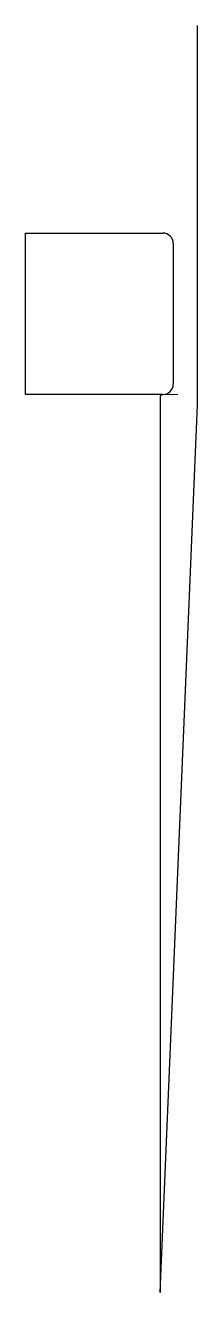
# Model space of a CAD drawing. Header units: metres. Extents: x 4313 to 4652, y 0 to 2500.
import ezdxf

# ---------------------------------------------------------------- set-up
doc = ezdxf.new("R2010")
doc.units = ezdxf.units.M

msp = doc.modelspace()

# ---------------------------------------------------------------- linework, layer by layer
at = {"layer": 'TOOL_0'}
for p, q in [((4652.484, 2499.001), (4652.484, 2500.001)), ((4652.484, 1750.593), (4652.484, 2499.001)), ((4312.72, 1771.748), (4312.72, 2090.348)), ((4312.72, 2090.348), (4583.52, 2090.348)), ((4604.32, 2069.548), (4604.32, 1792.548)), ((4583.52, 1771.748), (4312.72, 1771.748)), ((4583.52, 1771.748), (4578.774, 1768.996)), ((4578.774, 1768.996), (4578.774, 0.001)), ((4578.774, 0.001), (4652.484, 1750.593)), ((4613.195, 1771.078), (4583.52, 1771.748))]:
    msp.add_line(p, q, dxfattribs=at)
for centre, start, end in [((4583.52, 2069.548), 0, 90), ((4583.52, 1792.548), 270, 0)]:
    msp.add_arc(centre, 20.8, start, end, dxfattribs=at)

doc.saveas('drawing.dxf')
